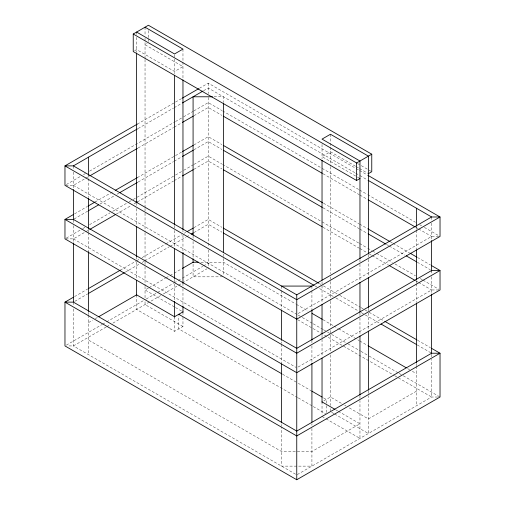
<?xml version="1.0" encoding="UTF-8"?>
<svg xmlns="http://www.w3.org/2000/svg" width="505" height="505" viewBox="0 0 505 505"><rect width="100%" height="100%" fill="white"/><g stroke="black" fill="none" stroke-linecap="round" stroke-linejoin="round"><path stroke-width="0.38" stroke-dasharray="2.52 1.89" d="M134.589 50.746L136.609 49.578L174.534 71.476L182.968 66.609L145.036 44.718L147.062 43.55M137.291 124.129L174.818 102.458M175.5 102.067L181.642 98.519M199.38 88.28L208.249 83.161L355.501 168.171M138.099 128.529L173.518 108.076M174.193 107.685L181.686 103.361M203.635 90.692L208.249 88.021L355.103 172.811M66.332 184.559L80.661 176.289M83.388 174.711L85.433 173.531M89.53 171.163L174.818 121.926M175.5 121.535L183.006 117.198M183.687 116.806L193.238 111.289M193.92 110.898L208.249 102.622L221.884 110.494M65.732 185.348L73.395 185.348L84.973 178.663M85.654 178.271L89.063 176.302M138.099 147.99L173.518 127.544M174.193 127.153L181.686 122.822M193.945 115.746L208.249 107.489L221.91 115.374M74.519 213.893L87.485 206.412M94.99 202.076L114.092 191.048M137.291 177.653L174.818 155.988M175.5 155.597L181.642 152.049M193.92 144.96L208.249 136.685L221.884 144.556M87.7 211.153L73.395 219.41L73.395 222.522M99.958 204.077L114.263 195.82M116.983 194.242L119.028 193.061M138.099 182.052L173.518 161.606M174.193 161.215L181.686 156.891M193.945 149.808L208.249 141.552L221.91 149.442M66.332 238.089L82.025 229.03M82.706 228.632L85.433 227.061M89.53 224.693L110.002 212.876M112.729 211.298L128.421 202.24M129.103 201.849L132.512 199.879M133.2 199.481L174.818 175.456M175.5 175.058L183.006 170.728M183.687 170.33L193.238 164.819M193.92 164.422L208.249 156.152L221.884 164.024M65.732 238.878L73.395 238.878L84.973 232.193M85.654 231.795L89.063 229.832M116.302 214.101L131.287 205.453M134.014 203.881L136.053 202.701M137.417 201.912L173.518 181.074M174.193 180.676L181.686 176.352M193.945 169.276L208.249 161.019L221.91 168.904M74.519 296.618L87.485 289.138M120.234 270.225L135.927 261.167M136.609 260.776L139.336 259.198M142.069 257.619L165.268 244.231M165.949 243.833L181.642 234.774M184.369 233.196L185.733 232.414M193.92 227.686L208.249 219.41L221.884 227.282M74.759 301.352L87.7 293.878M125.158 272.252L139.462 263.995M142.183 262.423L144.228 261.243M144.91 260.845L169.427 246.692M170.109 246.301L185.777 237.255M186.459 236.864L189.861 234.894M193.945 232.534L208.249 224.277L221.91 232.167M88.564 322.575L92.623 320.233M95.331 318.668L97.364 317.493M148.419 288.02L145.036 289.971L174.837 307.179M149.095 287.629L165.337 278.249M166.012 277.857L169.396 275.907M170.071 275.515L173.455 273.565M174.13 273.173L181.579 268.875M66.332 345.142L101.814 324.658M102.496 324.267L105.905 322.297M106.587 321.9L143.433 300.633M146.16 299.055L157.08 292.755M157.762 292.357L173.455 283.299M174.137 282.901L177.545 280.932M178.227 280.54L181.642 278.571M182.324 278.179L202.789 266.356M203.477 265.965L208.249 263.206M106.157 327.013L73.395 345.931L67.266 345.931M106.77 326.666L110.216 324.671M112.899 323.124L160.603 295.583M163.298 294.024L206.93 268.837M136.609 294.838L136.609 309.439L174.534 331.33L182.968 326.47L182.968 315.713M298.114 313.51L431.605 236.441L439.268 236.441M298.114 367.04L431.605 289.971L439.268 289.971M416.436 391.186L368.391 418.923L348.753 407.585M214.088 96.783L223.425 96.783L223.425 102.288M200.857 262.234L223.425 262.234L295.715 303.972M222.642 276.835L193.08 276.835L193.08 263.768M437.734 397.025L431.605 397.025L296.751 474.883L73.395 345.931L73.395 308.391M357.42 163.437L371.762 171.719M355.52 166.24L330.466 151.771L322.032 156.638L356.574 176.58M356.202 166.631L358.91 168.19M359.585 168.582L367.716 173.278M356.183 168.569L358.91 170.141M359.592 170.532L367.091 174.863M355.785 173.202L359.2 175.178M359.888 175.57L367.4 179.906M357.256 176.971L359.964 178.53M222.566 110.885L321.414 167.957M322.095 168.354L358.91 189.602M359.592 190L367.091 194.33M367.773 194.722L415.489 222.269M419.579 224.637L421.624 225.817M424.351 227.389L438.668 235.652M323.004 173.739L359.2 194.64M359.888 195.037L367.4 199.374M415.893 227.37L417.944 228.557M418.626 228.948L431.605 236.441M323.459 203.199L358.91 223.671M359.592 224.062L367.091 228.393M390.952 242.166L392.316 242.956M392.997 243.347L409.353 252.797M417.534 257.518L430.487 264.992M323.004 207.801L359.2 228.702M359.888 229.1L367.4 233.436M386.527 244.477L388.572 245.664M389.254 246.055L404.966 255.126M417.263 262.221L430.241 269.714M222.566 164.415L321.414 221.487M322.095 221.878L358.91 243.132M359.592 243.524L367.091 247.854M367.773 248.252L371.863 250.613M372.545 251.004L375.954 252.973M376.635 253.365L392.316 262.417M395.043 263.995L415.489 275.799M420.261 278.558L422.306 279.738M422.988 280.13L438.668 289.182M323.004 227.269L359.2 248.17M359.888 248.561L366.718 252.506M369.445 254.084L371.497 255.265M372.179 255.663L388.572 265.125M415.893 280.9L417.944 282.08M418.626 282.478L431.605 289.971M319.368 283.564L320.732 284.353M323.459 285.925L339.139 294.977M339.821 295.375L360.273 307.179M360.955 307.577L364.364 309.54M365.046 309.937L368.454 311.907M369.136 312.298L384.135 320.959M417.534 340.244L430.487 347.718M314.804 285.798L316.856 286.979M319.589 288.557L335.295 297.628M335.976 298.019L358.518 311.036M361.252 312.614L364.667 314.583M365.349 314.981L379.691 323.257M417.263 344.947L431.605 353.229L431.605 358.499M296.397 304.363L307.993 311.061M322.998 319.722L333.224 325.63M333.906 326.022L338.003 328.389M338.685 328.78L359.143 340.591M359.825 340.989L367.331 345.319M407.567 368.549L409.612 369.729M412.339 371.308L416.436 373.668M73.395 185.348L297.552 314.767M298.234 315.158L301.643 317.127M302.325 317.525L312.551 323.427M313.233 323.819L322.777 329.329M323.459 329.721L326.868 331.69M327.549 332.082L330.958 334.051M331.64 334.449L347.32 343.501M348.002 343.892L360.273 350.975M360.955 351.373L368.454 355.697M369.136 356.094L398.451 373.018M399.133 373.41L402.542 375.379M403.224 375.77L440.032 397.025M297.729 319.734L393.925 375.272M394.607 375.669L431.605 397.025L431.605 359.289M73.395 238.878L296.069 367.432M175.513 307.57L182.968 311.869L182.968 314.943M341.298 403.28L330.466 397.025L322.032 401.892L322.032 414.952M344.688 405.237L346.039 406.02M282.548 374.224L297.571 382.897M298.253 383.295L311.225 390.788M323.516 397.883L326.249 399.461L326.249 404.84M335.579 409.713L337.611 410.887M338.287 411.278L359.964 423.79L311.92 451.527L281.575 451.527L88.564 340.092M182.968 326.47L145.036 304.572L145.036 299.194M333.849 413.582L330.466 411.625L330.466 408.469M334.525 413.967L368.391 433.524L368.391 395.699M297.571 397.498L178.751 328.9L178.751 315.84M298.253 397.896L312.589 406.172M313.277 406.569L325.567 413.664M322.032 416.492L325.422 418.443M326.097 418.834L359.964 438.39L359.964 400.566M431.605 216.98L431.605 220.123M431.605 223.204L431.605 239.78M431.605 270.503L431.605 273.622M431.605 276.734L431.605 293.241M416.436 227.086L416.436 229.447M416.436 230.23L416.436 249.104M416.436 280.553L416.436 283.128M416.436 283.696L416.436 302.564M416.436 363.329L416.436 365.689M416.436 366.251L416.436 405.786M368.391 254.646L368.391 258.585M368.391 259.374L368.391 276.708M368.391 308.233L368.391 312.172M368.391 312.961L368.391 330.295M368.391 390.971L368.391 394.91M359.964 259.513L359.964 263.452M359.964 264.241L359.964 281.575M359.964 313.1L359.964 317.039M359.964 317.828L359.964 335.162M359.964 395.838L359.964 399.777M330.466 134.254L330.466 146.437M330.466 147.201L330.466 165.773M330.466 166.562L330.466 273.723M330.466 276.879L330.466 280.818M330.466 281.607L330.466 300.519M330.466 301.308L330.466 327.309M330.466 330.459L330.466 334.398M330.466 335.187L330.466 351.739M330.466 354.889L330.466 405.477M326.249 405.603L326.249 414.056M322.032 144.449L322.032 158.816M322.032 281.746L322.032 284.896M322.032 285.685L322.032 303.019M322.032 335.326L322.032 338.476M322.032 339.265L322.032 356.606M311.92 286.076L311.92 290.009M311.92 290.792L311.92 308.877M311.92 341.115L311.92 342.687M311.92 345.83L311.92 362.344M311.92 423.67L311.92 425.242M311.92 428.385L311.92 466.128L281.575 466.128L281.575 426.813M281.575 286.076L281.575 290.009M281.575 290.792L281.575 309.666M281.575 341.898L281.575 343.469M281.575 344.258L281.575 363.127M281.575 424.452L281.575 426.024M223.425 254.034L223.425 275.294M208.249 83.161L208.249 93.526M208.249 97.459L208.249 242.267M208.249 243.05L208.249 246.958M208.249 249.912L208.249 268.073M193.08 235.949L193.08 238.309M193.08 241.453L193.08 257.178M182.968 49.092L182.968 61.282M182.968 62.039L182.968 79.039M182.968 230.331L182.968 231.909M182.968 235.059L182.968 251.61M182.968 283.128L182.968 287.856M182.968 288.645L182.968 305.19M174.534 54.723L174.534 73.661M174.534 225.741L174.534 229.68M174.534 230.469L174.534 247.803M174.534 279.328L174.534 283.267M174.534 284.056L174.534 300.601M174.534 316.736L174.534 331.33M148.407 30.584L148.407 38.197M148.407 38.961L148.407 42.01M145.036 27.194L145.036 35.577M145.036 38.228L145.036 58.719M145.036 59.502L145.036 207.65M145.036 208.432L145.036 212.371M145.036 213.16L145.036 232.073M145.036 232.862L145.036 261.23M145.036 262.019L145.036 265.958M145.036 266.747L145.036 285.66M145.036 286.449L145.036 298.423M136.609 32.061L136.609 34.346M136.609 37.395L136.609 52.552M136.609 203.843L136.609 205.421M136.609 208.571L136.609 225.123M136.609 256.641L136.609 261.369M136.609 262.158L136.609 278.703M88.564 174.642L88.564 178.353M88.564 178.574L88.564 197.442M88.564 229.459L88.564 232.035M88.564 232.603L88.564 251.471M88.564 312.235L88.564 314.59M88.564 315.158L88.564 354.693M73.395 165.88L73.395 169.03M73.395 172.11L73.395 188.681M73.395 225.634L73.395 242.148M73.395 302.135L73.395 305.834"/><path stroke-width="0.76" d="M359.964 178.53L356.593 180.481L133.238 51.529L133.238 34.012L148.407 25.25L371.762 154.202L371.762 171.719L368.391 173.669M137.291 124.129L64.968 165.88L64.968 185.348L296.751 319.166L440.032 236.441L440.032 216.98L367.773 175.254M182.324 98.128L198.699 88.672M73.395 165.88L296.751 294.832L431.605 216.98L440.032 216.98L296.751 299.699L64.968 165.88L73.395 165.88L137.417 128.92M182.368 102.969L202.972 91.07M89.738 175.91L137.417 148.382M182.368 122.431L193.27 116.137M73.156 214.682L64.968 219.41L64.968 238.878L296.751 372.696L440.032 289.971L440.032 270.503L431.851 265.781M88.167 206.015L94.99 202.076M115.456 190.259L137.291 177.653M182.324 151.658L193.238 145.352M88.381 210.762L98.595 204.86M119.71 192.67L137.417 182.45M182.368 156.493L193.27 150.206M89.738 229.44L115.62 214.492M136.053 202.701L137.417 201.912M182.368 175.961L193.27 169.667M73.156 297.407L64.968 302.135L64.968 345.931L296.751 479.75L440.032 397.025L440.032 353.229L431.851 348.507M88.167 288.74L120.234 270.225M187.096 231.625L193.238 228.077M88.381 293.487L124.476 272.643M191.225 234.105L193.27 232.931M133.238 34.012L356.593 162.964L371.762 154.202M98.715 316.717L136.609 294.838L174.534 316.736L182.968 311.869M182.255 268.483L193.08 262.234L198.528 262.234M212.529 96.783L193.08 96.783L193.08 235.16M281.575 286.076L311.92 286.076M145.036 27.194L182.968 49.092L174.534 53.959L136.609 32.061M368.082 180.304L431.605 216.98M223.279 116.163L322.316 173.348M368.082 199.765L415.211 226.979M223.248 145.345L322.777 202.808M367.773 228.784L390.27 241.775M410.035 253.188L416.852 257.121M223.279 150.231L322.316 207.41M368.082 233.828L385.839 244.085M406.329 255.915L416.581 261.83M223.279 169.693L322.316 226.871M389.254 265.523L415.211 280.502M223.248 228.071L318.687 283.172M384.816 321.35L416.852 339.846M223.279 232.957L314.123 285.401M381.06 324.046L416.581 344.555M312.084 313.422L322.316 319.33M368.012 345.71L406.203 367.76M178.751 314.299L281.866 373.833M311.907 391.179L322.152 397.094M322.032 401.892L334.903 409.321M431.605 240.563L431.605 271.229M431.605 294.03L431.605 353.784M416.436 208.218L416.436 226.303M416.436 249.887L416.436 279.764M416.436 303.353L416.436 362.54M368.391 253.857L368.391 156.146L330.466 134.254L322.032 139.115L359.964 161.013L359.964 258.724M368.391 277.498L368.391 307.444M368.391 331.084L368.391 390.182M359.964 282.364L359.964 312.311M359.964 335.951L359.964 395.049M356.593 162.964L356.593 180.481M322.032 160.394L322.032 280.168M322.032 304.597L322.032 333.748M322.032 358.178L322.032 402.308M311.92 309.666L311.92 340.326M311.92 363.127L311.92 422.098M296.751 294.832L296.751 479.75M281.575 310.449L281.575 340.326M281.575 363.916L281.575 422.881M223.425 103.07L223.425 252.462M193.08 258.749L193.08 262.682M182.968 79.828L182.968 229.541M182.968 252.399L182.968 283.128M182.968 305.98L182.968 312.286M174.534 75.239L174.534 224.952M174.534 248.593L174.534 278.539M174.534 301.39L174.534 317.146M136.609 53.341L136.609 203.054M136.609 226.695L136.609 256.641M136.609 280.281L136.609 295.255M88.564 157.124L88.564 175.21M88.564 198.231L88.564 228.891M88.564 251.692L88.564 311.446M73.395 189.47L73.395 220.136M73.395 242.937L73.395 301.902M431.605 270.503L296.751 348.362L73.395 219.41L64.968 219.41L296.751 353.229L440.032 270.503L431.605 270.503M431.605 353.229L296.751 431.087L73.395 302.135L64.968 302.135L296.751 435.954L440.032 353.229L431.605 353.229"/></g></svg>
